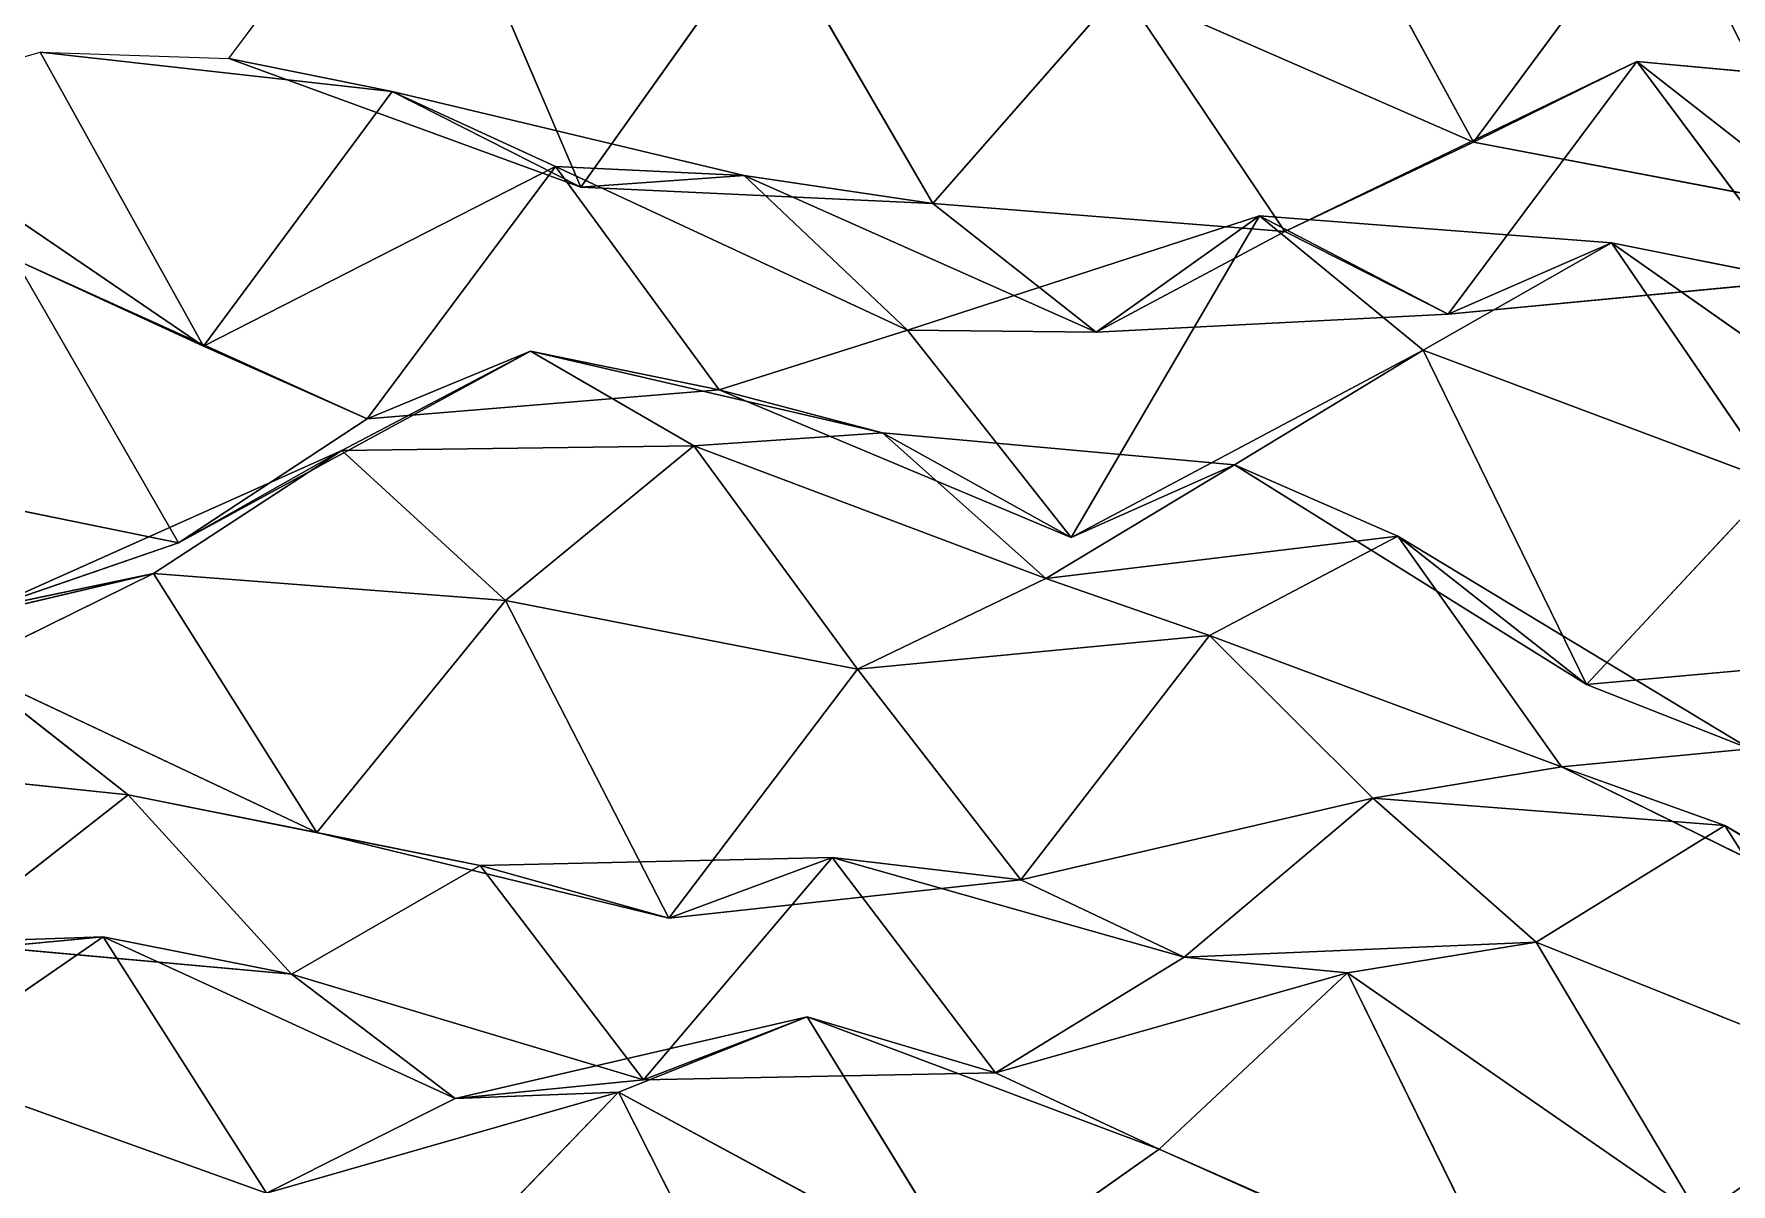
# Model space of a CAD drawing. Header units: metres. Extents: x -3703 to 431, y -1555 to 134.
# Drawn here: x -604.2 to -483.4, y -243.1 to -161.3 of the extents above; entities that cross this region are included whole.
import ezdxf

# ---------------------------------------------------------------- set-up
doc = ezdxf.new("R2010")
doc.units = ezdxf.units.M

msp = doc.modelspace()

# ---------------------------------------------------------------- linework, layer by layer
for p, q in [((-590.32196, -163.08115, -1631.5914), (-576.9055, -145.09955, -1608.1168)), ((-576.9055, -145.09955, -1608.1168), (-565.278, -172.23044, -1642.3768)), ((-565.278, -172.23044, -1642.3768), (-576.9055, -145.09955, -1608.1168)), ((-513.4012, -147.65225, -1605.713), (-501.77365, -169.03683, -1641.2579)), ((-501.77365, -169.03683, -1641.2579), (-513.4012, -147.65225, -1605.713)), ((-488.35727, -150.92383, -1617.8126), (-501.77365, -169.03683, -1641.2579)), ((-501.77365, -169.03683, -1641.2579), (-488.35727, -150.92383, -1617.8126)), ((-551.8616, -153.39157, -1619.0939), (-565.278, -172.23044, -1642.3768)), ((-565.278, -172.23044, -1642.3768), (-551.8616, -153.39157, -1619.0939)), ((-551.8616, -153.39157, -1619.0939), (-540.234, -173.4068, -1654.945)), ((-540.234, -173.4068, -1654.945), (-551.8616, -153.39157, -1619.0939)), ((-526.81757, -158.08621, -1630.8754), (-540.234, -173.4068, -1654.945)), ((-540.234, -173.4068, -1654.945), (-526.81757, -158.08621, -1630.8754)), ((-501.77365, -169.03683, -1641.2579), (-526.81757, -158.08621, -1630.8754)), ((-526.81757, -158.08621, -1630.8754), (-515.19006, -175.3844, -1667.334)), ((-515.19006, -175.3844, -1667.334), (-526.81757, -158.08621, -1630.8754)), ((-526.81757, -158.08621, -1630.8754), (-501.77365, -169.03683, -1641.2579)), ((-617.1548, -166.50409, -1685.817), (-603.73834, -162.63156, -1659.1875)), ((-578.6944, -165.42603, -1671.3938), (-603.73834, -162.63156, -1659.1875)), ((-603.73834, -162.63156, -1659.1875), (-590.32196, -163.08115, -1631.5914)), ((-603.73834, -162.63156, -1659.1875), (-592.11084, -183.55688, -1694.8351)), ((-592.11084, -183.55688, -1694.8351), (-603.73834, -162.63156, -1659.1875)), ((-603.73834, -162.63156, -1659.1875), (-578.6944, -165.42603, -1671.3938)), ((-565.278, -172.23044, -1642.3768), (-590.32196, -163.08115, -1631.5914)), ((-590.32196, -163.08115, -1631.5914), (-578.6944, -165.42603, -1671.3938)), ((-578.6944, -165.42603, -1671.3938), (-590.32196, -163.08115, -1631.5914)), ((-590.32196, -163.08115, -1631.5914), (-565.278, -172.23044, -1642.3768)), ((-490.14615, -163.2893, -1682.8698), (-515.19006, -175.3844, -1667.334)), ((-515.19006, -175.3844, -1667.334), (-490.14615, -163.2893, -1682.8698)), ((-490.14615, -163.2893, -1682.8698), (-503.56253, -181.27454, -1706.3436)), ((-503.56253, -181.27454, -1706.3436), (-490.14615, -163.2893, -1682.8698)), ((-501.77365, -169.03683, -1641.2579), (-490.14615, -163.2893, -1682.8698)), ((-490.14615, -163.2893, -1682.8698), (-501.77365, -169.03683, -1641.2579)), ((-476.7297, -173.78812, -1653.0267), (-490.14615, -163.2893, -1682.8698)), ((-465.1022, -165.6175, -1695.1804), (-490.14615, -163.2893, -1682.8698)), ((-490.14615, -163.2893, -1682.8698), (-476.7297, -173.78812, -1653.0267)), ((-490.14615, -163.2893, -1682.8698), (-478.5186, -178.88632, -1719.7089)), ((-478.5186, -178.88632, -1719.7089), (-490.14615, -163.2893, -1682.8698)), ((-490.14615, -163.2893, -1682.8698), (-465.1022, -165.6175, -1695.1804)), ((-592.11084, -183.55688, -1694.8351), (-617.1548, -166.50409, -1685.817)), ((-617.1548, -166.50409, -1685.817), (-592.11084, -183.55688, -1694.8351)), ((-578.6944, -165.42603, -1671.3938), (-592.11084, -183.55688, -1694.8351)), ((-592.11084, -183.55688, -1694.8351), (-578.6944, -165.42603, -1671.3938)), ((-565.278, -172.23044, -1642.3768), (-578.6944, -165.42603, -1671.3938)), ((-553.6504, -171.4154, -1682.8857), (-578.6944, -165.42603, -1671.3938)), ((-578.6944, -165.42603, -1671.3938), (-565.278, -172.23044, -1642.3768)), ((-578.6944, -165.42603, -1671.3938), (-567.06683, -170.76608, -1710.5264)), ((-567.06683, -170.76608, -1710.5264), (-578.6944, -165.42603, -1671.3938)), ((-578.6944, -165.42603, -1671.3938), (-553.6504, -171.4154, -1682.8857)), ((-501.77365, -169.03683, -1641.2579), (-515.19006, -175.3844, -1667.334)), ((-515.19006, -175.3844, -1667.334), (-501.77365, -169.03683, -1641.2579)), ((-476.7297, -173.78812, -1653.0267), (-501.77365, -169.03683, -1641.2579)), ((-501.77365, -169.03683, -1641.2579), (-476.7297, -173.78812, -1653.0267)), ((-567.06683, -170.76608, -1710.5264), (-592.11084, -183.55688, -1694.8351)), ((-592.11084, -183.55688, -1694.8351), (-567.06683, -170.76608, -1710.5264)), ((-567.06683, -170.76608, -1710.5264), (-580.4832, -188.72229, -1734.0067)), ((-580.4832, -188.72229, -1734.0067), (-567.06683, -170.76608, -1710.5264)), ((-553.6504, -171.4154, -1682.8857), (-567.06683, -170.76608, -1710.5264)), ((-542.0229, -182.4112, -1720.7537), (-567.06683, -170.76608, -1710.5264)), ((-567.06683, -170.76608, -1710.5264), (-553.6504, -171.4154, -1682.8857)), ((-567.06683, -170.76608, -1710.5264), (-555.4393, -186.65482, -1747.3003)), ((-555.4393, -186.65482, -1747.3003), (-567.06683, -170.76608, -1710.5264)), ((-567.06683, -170.76608, -1710.5264), (-542.0229, -182.4112, -1720.7537)), ((-565.278, -172.23044, -1642.3768), (-553.6504, -171.4154, -1682.8857)), ((-553.6504, -171.4154, -1682.8857), (-565.278, -172.23044, -1642.3768)), ((-540.234, -173.4068, -1654.945), (-553.6504, -171.4154, -1682.8857)), ((-528.60645, -182.5422, -1693.2289), (-553.6504, -171.4154, -1682.8857)), ((-553.6504, -171.4154, -1682.8857), (-540.234, -173.4068, -1654.945)), ((-553.6504, -171.4154, -1682.8857), (-542.0229, -182.4112, -1720.7537)), ((-542.0229, -182.4112, -1720.7537), (-553.6504, -171.4154, -1682.8857)), ((-553.6504, -171.4154, -1682.8857), (-528.60645, -182.5422, -1693.2289)), ((-540.234, -173.4068, -1654.945), (-565.278, -172.23044, -1642.3768)), ((-565.278, -172.23044, -1642.3768), (-540.234, -173.4068, -1654.945)), ((-515.19006, -175.3844, -1667.334), (-540.234, -173.4068, -1654.945)), ((-540.234, -173.4068, -1654.945), (-528.60645, -182.5422, -1693.2289)), ((-528.60645, -182.5422, -1693.2289), (-540.234, -173.4068, -1654.945)), ((-540.234, -173.4068, -1654.945), (-515.19006, -175.3844, -1667.334)), ((-516.97894, -174.2825, -1735.4026), (-542.0229, -182.4112, -1720.7537)), ((-542.0229, -182.4112, -1720.7537), (-516.97894, -174.2825, -1735.4026)), ((-516.97894, -174.2825, -1735.4026), (-530.3953, -197.14886, -1757.7849)), ((-530.3953, -197.14886, -1757.7849), (-516.97894, -174.2825, -1735.4026)), ((-528.60645, -182.5422, -1693.2289), (-516.97894, -174.2825, -1735.4026)), ((-516.97894, -174.2825, -1735.4026), (-528.60645, -182.5422, -1693.2289)), ((-503.56253, -181.27454, -1706.3436), (-516.97894, -174.2825, -1735.4026)), ((-491.93503, -176.20654, -1747.8035), (-516.97894, -174.2825, -1735.4026)), ((-516.97894, -174.2825, -1735.4026), (-503.56253, -181.27454, -1706.3436)), ((-516.97894, -174.2825, -1735.4026), (-505.3514, -183.83063, -1773.5942)), ((-505.3514, -183.83063, -1773.5942), (-516.97894, -174.2825, -1735.4026)), ((-516.97894, -174.2825, -1735.4026), (-491.93503, -176.20654, -1747.8035)), ((-515.19006, -175.3844, -1667.334), (-528.60645, -182.5422, -1693.2289)), ((-528.60645, -182.5422, -1693.2289), (-515.19006, -175.3844, -1667.334)), ((-515.19006, -175.3844, -1667.334), (-503.56253, -181.27454, -1706.3436)), ((-503.56253, -181.27454, -1706.3436), (-515.19006, -175.3844, -1667.334)), ((-491.93503, -176.20654, -1747.8035), (-505.3514, -183.83063, -1773.5942)), ((-505.3514, -183.83063, -1773.5942), (-491.93503, -176.20654, -1747.8035)), ((-503.56253, -181.27454, -1706.3436), (-491.93503, -176.20654, -1747.8035)), ((-491.93503, -176.20654, -1747.8035), (-503.56253, -181.27454, -1706.3436)), ((-478.5186, -178.88632, -1719.7089), (-491.93503, -176.20654, -1747.8035)), ((-466.89102, -193.79083, -1756.7028), (-491.93503, -176.20654, -1747.8035)), ((-491.93503, -176.20654, -1747.8035), (-478.5186, -178.88632, -1719.7089)), ((-491.93503, -176.20654, -1747.8035), (-480.3074, -193.21808, -1784.3263)), ((-480.3074, -193.21808, -1784.3263), (-491.93503, -176.20654, -1747.8035)), ((-491.93503, -176.20654, -1747.8035), (-466.89102, -193.79083, -1756.7028)), ((-592.11084, -183.55688, -1694.8351), (-605.5272, -177.39243, -1723.709)), ((-580.4832, -188.72229, -1734.0067), (-605.5272, -177.39243, -1723.709)), ((-605.5272, -177.39243, -1723.709), (-592.11084, -183.55688, -1694.8351)), ((-605.5272, -177.39243, -1723.709), (-593.89966, -197.5405, -1759.5304)), ((-593.89966, -197.5405, -1759.5304), (-605.5272, -177.39243, -1723.709)), ((-605.5272, -177.39243, -1723.709), (-580.4832, -188.72229, -1734.0067)), ((-478.5186, -178.88632, -1719.7089), (-503.56253, -181.27454, -1706.3436)), ((-503.56253, -181.27454, -1706.3436), (-478.5186, -178.88632, -1719.7089)), ((-503.56253, -181.27454, -1706.3436), (-528.60645, -182.5422, -1693.2289)), ((-528.60645, -182.5422, -1693.2289), (-503.56253, -181.27454, -1706.3436)), ((-542.0229, -182.4112, -1720.7537), (-555.4393, -186.65482, -1747.3003)), ((-555.4393, -186.65482, -1747.3003), (-542.0229, -182.4112, -1720.7537)), ((-528.60645, -182.5422, -1693.2289), (-542.0229, -182.4112, -1720.7537)), ((-542.0229, -182.4112, -1720.7537), (-528.60645, -182.5422, -1693.2289)), ((-542.0229, -182.4112, -1720.7537), (-530.3953, -197.14886, -1757.7849)), ((-530.3953, -197.14886, -1757.7849), (-542.0229, -182.4112, -1720.7537)), ((-568.8557, -183.90216, -1775.4113), (-593.89966, -197.5405, -1759.5304)), ((-593.89966, -197.5405, -1759.5304), (-568.8557, -183.90216, -1775.4113)), ((-592.11084, -183.55688, -1694.8351), (-580.4832, -188.72229, -1734.0067)), ((-580.4832, -188.72229, -1734.0067), (-592.11084, -183.55688, -1694.8351)), ((-568.8557, -183.90216, -1775.4113), (-582.2721, -190.98044, -1801.324)), ((-582.2721, -190.98044, -1801.324), (-568.8557, -183.90216, -1775.4113)), ((-580.4832, -188.72229, -1734.0067), (-568.8557, -183.90216, -1775.4113)), ((-568.8557, -183.90216, -1775.4113), (-580.4832, -188.72229, -1734.0067)), ((-555.4393, -186.65482, -1747.3003), (-568.8557, -183.90216, -1775.4113)), ((-543.81177, -189.71155, -1786.9435), (-568.8557, -183.90216, -1775.4113)), ((-568.8557, -183.90216, -1775.4113), (-555.4393, -186.65482, -1747.3003)), ((-568.8557, -183.90216, -1775.4113), (-557.22815, -190.6395, -1814.2314)), ((-557.22815, -190.6395, -1814.2314), (-568.8557, -183.90216, -1775.4113)), ((-568.8557, -183.90216, -1775.4113), (-543.81177, -189.71155, -1786.9435)), ((-505.3514, -183.83063, -1773.5942), (-530.3953, -197.14886, -1757.7849)), ((-530.3953, -197.14886, -1757.7849), (-505.3514, -183.83063, -1773.5942)), ((-505.3514, -183.83063, -1773.5942), (-518.7678, -191.99728, -1799.2635)), ((-518.7678, -191.99728, -1799.2635), (-505.3514, -183.83063, -1773.5942)), ((-480.3074, -193.21808, -1784.3263), (-505.3514, -183.83063, -1773.5942)), ((-505.3514, -183.83063, -1773.5942), (-493.72385, -207.61407, -1808.6028)), ((-493.72385, -207.61407, -1808.6028), (-505.3514, -183.83063, -1773.5942)), ((-505.3514, -183.83063, -1773.5942), (-480.3074, -193.21808, -1784.3263)), ((-555.4393, -186.65482, -1747.3003), (-580.4832, -188.72229, -1734.0067)), ((-580.4832, -188.72229, -1734.0067), (-555.4393, -186.65482, -1747.3003)), ((-530.3953, -197.14886, -1757.7849), (-555.4393, -186.65482, -1747.3003)), ((-555.4393, -186.65482, -1747.3003), (-543.81177, -189.71155, -1786.9435)), ((-543.81177, -189.71155, -1786.9435), (-555.4393, -186.65482, -1747.3003)), ((-555.4393, -186.65482, -1747.3003), (-530.3953, -197.14886, -1757.7849)), ((-580.4832, -188.72229, -1734.0067), (-593.89966, -197.5405, -1759.5304)), ((-593.89966, -197.5405, -1759.5304), (-580.4832, -188.72229, -1734.0067)), ((-557.22815, -190.6395, -1814.2314), (-582.2721, -190.98044, -1801.324)), ((-582.2721, -190.98044, -1801.324), (-557.22815, -190.6395, -1814.2314)), ((-557.22815, -190.6395, -1814.2314), (-570.6446, -201.64243, -1839.2665)), ((-570.6446, -201.64243, -1839.2665), (-557.22815, -190.6395, -1814.2314)), ((-543.81177, -189.71155, -1786.9435), (-557.22815, -190.6395, -1814.2314)), ((-557.22815, -190.6395, -1814.2314), (-543.81177, -189.71155, -1786.9435)), ((-532.1842, -200.06479, -1824.9551), (-557.22815, -190.6395, -1814.2314)), ((-557.22815, -190.6395, -1814.2314), (-545.60065, -206.53415, -1851.0039)), ((-545.60065, -206.53415, -1851.0039), (-557.22815, -190.6395, -1814.2314)), ((-557.22815, -190.6395, -1814.2314), (-532.1842, -200.06479, -1824.9551)), ((-530.3953, -197.14886, -1757.7849), (-543.81177, -189.71155, -1786.9435)), ((-518.7678, -191.99728, -1799.2635), (-543.81177, -189.71155, -1786.9435)), ((-543.81177, -189.71155, -1786.9435), (-530.3953, -197.14886, -1757.7849)), ((-543.81177, -189.71155, -1786.9435), (-532.1842, -200.06479, -1824.9551)), ((-532.1842, -200.06479, -1824.9551), (-543.81177, -189.71155, -1786.9435)), ((-543.81177, -189.71155, -1786.9435), (-518.7678, -191.99728, -1799.2635)), ((-582.2721, -190.98044, -1801.324), (-607.31604, -202.15347, -1785.9944)), ((-607.31604, -202.15347, -1785.9944), (-582.2721, -190.98044, -1801.324)), ((-582.2721, -190.98044, -1801.324), (-595.68854, -199.71817, -1826.8656)), ((-595.68854, -199.71817, -1826.8656), (-582.2721, -190.98044, -1801.324)), ((-593.89966, -197.5405, -1759.5304), (-582.2721, -190.98044, -1801.324)), ((-582.2721, -190.98044, -1801.324), (-593.89966, -197.5405, -1759.5304)), ((-582.2721, -190.98044, -1801.324), (-570.6446, -201.64243, -1839.2665)), ((-570.6446, -201.64243, -1839.2665), (-582.2721, -190.98044, -1801.324)), ((-593.89966, -197.5405, -1759.5304), (-618.94366, -192.43411, -1747.8411)), ((-618.94366, -192.43411, -1747.8411), (-593.89966, -197.5405, -1759.5304)), ((-518.7678, -191.99728, -1799.2635), (-532.1842, -200.06479, -1824.9551)), ((-532.1842, -200.06479, -1824.9551), (-518.7678, -191.99728, -1799.2635)), ((-530.3953, -197.14886, -1757.7849), (-518.7678, -191.99728, -1799.2635)), ((-518.7678, -191.99728, -1799.2635), (-530.3953, -197.14886, -1757.7849)), ((-493.72385, -207.61407, -1808.6028), (-518.7678, -191.99728, -1799.2635)), ((-518.7678, -191.99728, -1799.2635), (-507.14023, -197.0676, -1838.4564)), ((-507.14023, -197.0676, -1838.4564), (-518.7678, -191.99728, -1799.2635)), ((-518.7678, -191.99728, -1799.2635), (-493.72385, -207.61407, -1808.6028)), ((-480.3074, -193.21808, -1784.3263), (-493.72385, -207.61407, -1808.6028)), ((-493.72385, -207.61407, -1808.6028), (-480.3074, -193.21808, -1784.3263)), ((-593.89966, -197.5405, -1759.5304), (-607.31604, -202.15347, -1785.9944)), ((-607.31604, -202.15347, -1785.9944), (-593.89966, -197.5405, -1759.5304)), ((-507.14023, -197.0676, -1838.4564), (-532.1842, -200.06479, -1824.9551)), ((-532.1842, -200.06479, -1824.9551), (-507.14023, -197.0676, -1838.4564)), ((-507.14023, -197.0676, -1838.4564), (-520.55664, -204.13629, -1864.3713)), ((-520.55664, -204.13629, -1864.3713), (-507.14023, -197.0676, -1838.4564)), ((-493.72385, -207.61407, -1808.6028), (-507.14023, -197.0676, -1838.4564)), ((-482.09628, -212.18515, -1847.9072), (-507.14023, -197.0676, -1838.4564)), ((-507.14023, -197.0676, -1838.4564), (-493.72385, -207.61407, -1808.6028)), ((-507.14023, -197.0676, -1838.4564), (-495.51273, -213.48068, -1875.113)), ((-495.51273, -213.48068, -1875.113), (-507.14023, -197.0676, -1838.4564)), ((-507.14023, -197.0676, -1838.4564), (-482.09628, -212.18515, -1847.9072)), ((-595.68854, -199.71817, -1826.8656), (-620.7325, -205.6243, -1812.7137)), ((-620.7325, -205.6243, -1812.7137), (-595.68854, -199.71817, -1826.8656)), ((-595.68854, -199.71817, -1826.8656), (-609.1049, -206.34152, -1852.88)), ((-609.1049, -206.34152, -1852.88), (-595.68854, -199.71817, -1826.8656)), ((-607.31604, -202.15347, -1785.9944), (-595.68854, -199.71817, -1826.8656)), ((-595.68854, -199.71817, -1826.8656), (-607.31604, -202.15347, -1785.9944)), ((-570.6446, -201.64243, -1839.2665), (-595.68854, -199.71817, -1826.8656)), ((-595.68854, -199.71817, -1826.8656), (-584.061, -218.14474, -1863.072)), ((-584.061, -218.14474, -1863.072), (-595.68854, -199.71817, -1826.8656)), ((-595.68854, -199.71817, -1826.8656), (-570.6446, -201.64243, -1839.2665)), ((-532.1842, -200.06479, -1824.9551), (-545.60065, -206.53415, -1851.0039)), ((-545.60065, -206.53415, -1851.0039), (-532.1842, -200.06479, -1824.9551)), ((-532.1842, -200.06479, -1824.9551), (-520.55664, -204.13629, -1864.3713)), ((-520.55664, -204.13629, -1864.3713), (-532.1842, -200.06479, -1824.9551)), ((-570.6446, -201.64243, -1839.2665), (-584.061, -218.14474, -1863.072)), ((-584.061, -218.14474, -1863.072), (-570.6446, -201.64243, -1839.2665)), ((-545.60065, -206.53415, -1851.0039), (-570.6446, -201.64243, -1839.2665)), ((-570.6446, -201.64243, -1839.2665), (-559.017, -224.24545, -1874.5391)), ((-559.017, -224.24545, -1874.5391), (-570.6446, -201.64243, -1839.2665)), ((-570.6446, -201.64243, -1839.2665), (-545.60065, -206.53415, -1851.0039)), ((-520.55664, -204.13629, -1864.3713), (-545.60065, -206.53415, -1851.0039)), ((-545.60065, -206.53415, -1851.0039), (-520.55664, -204.13629, -1864.3713)), ((-520.55664, -204.13629, -1864.3713), (-533.973, -221.51175, -1887.9816)), ((-533.973, -221.51175, -1887.9816), (-520.55664, -204.13629, -1864.3713)), ((-495.51273, -213.48068, -1875.113), (-520.55664, -204.13629, -1864.3713)), ((-520.55664, -204.13629, -1864.3713), (-508.9291, -215.7038, -1902.1115)), ((-508.9291, -215.7038, -1902.1115), (-520.55664, -204.13629, -1864.3713)), ((-520.55664, -204.13629, -1864.3713), (-495.51273, -213.48068, -1875.113)), ((-584.061, -218.14474, -1863.072), (-609.1049, -206.34152, -1852.88)), ((-609.1049, -206.34152, -1852.88), (-597.47736, -215.46121, -1891.1675)), ((-597.47736, -215.46121, -1891.1675), (-609.1049, -206.34152, -1852.88)), ((-609.1049, -206.34152, -1852.88), (-584.061, -218.14474, -1863.072)), ((-468.6799, -205.35654, -1821.9387), (-493.72385, -207.61407, -1808.6028)), ((-493.72385, -207.61407, -1808.6028), (-468.6799, -205.35654, -1821.9387)), ((-545.60065, -206.53415, -1851.0039), (-559.017, -224.24545, -1874.5391)), ((-559.017, -224.24545, -1874.5391), (-545.60065, -206.53415, -1851.0039)), ((-545.60065, -206.53415, -1851.0039), (-533.973, -221.51175, -1887.9816)), ((-533.973, -221.51175, -1887.9816), (-545.60065, -206.53415, -1851.0039)), ((-493.72385, -207.61407, -1808.6028), (-482.09628, -212.18515, -1847.9072)), ((-482.09628, -212.18515, -1847.9072), (-493.72385, -207.61407, -1808.6028)), ((-482.09628, -212.18515, -1847.9072), (-495.51273, -213.48068, -1875.113)), ((-495.51273, -213.48068, -1875.113), (-482.09628, -212.18515, -1847.9072)), ((-597.47736, -215.46121, -1891.1675), (-622.5213, -212.83606, -1878.9232)), ((-622.5213, -212.83606, -1878.9232), (-597.47736, -215.46121, -1891.1675)), ((-495.51273, -213.48068, -1875.113), (-508.9291, -215.7038, -1902.1115)), ((-508.9291, -215.7038, -1902.1115), (-495.51273, -213.48068, -1875.113)), ((-470.46878, -225.78458, -1885.193), (-495.51273, -213.48068, -1875.113)), ((-495.51273, -213.48068, -1875.113), (-483.88516, -217.65387, -1914.5066)), ((-483.88516, -217.65387, -1914.5066), (-495.51273, -213.48068, -1875.113)), ((-495.51273, -213.48068, -1875.113), (-470.46878, -225.78458, -1885.193)), ((-597.47736, -215.46121, -1891.1675), (-610.8938, -225.95703, -1916.3159)), ((-610.8938, -225.95703, -1916.3159), (-597.47736, -215.46121, -1891.1675)), ((-584.061, -218.14474, -1863.072), (-597.47736, -215.46121, -1891.1675)), ((-572.4334, -220.48868, -1902.8745), (-597.47736, -215.46121, -1891.1675)), ((-597.47736, -215.46121, -1891.1675), (-584.061, -218.14474, -1863.072)), ((-597.47736, -215.46121, -1891.1675), (-585.84985, -228.21506, -1928.6422)), ((-585.84985, -228.21506, -1928.6422), (-597.47736, -215.46121, -1891.1675)), ((-597.47736, -215.46121, -1891.1675), (-572.4334, -220.48868, -1902.8745)), ((-508.9291, -215.7038, -1902.1115), (-533.973, -221.51175, -1887.9816)), ((-533.973, -221.51175, -1887.9816), (-508.9291, -215.7038, -1902.1115)), ((-508.9291, -215.7038, -1902.1115), (-522.34546, -227.00632, -1927.0796)), ((-522.34546, -227.00632, -1927.0796), (-508.9291, -215.7038, -1902.1115)), ((-483.88516, -217.65387, -1914.5066), (-508.9291, -215.7038, -1902.1115)), ((-508.9291, -215.7038, -1902.1115), (-497.30154, -225.93582, -1940.1501)), ((-497.30154, -225.93582, -1940.1501), (-508.9291, -215.7038, -1902.1115)), ((-508.9291, -215.7038, -1902.1115), (-483.88516, -217.65387, -1914.5066)), ((-559.017, -224.24545, -1874.5391), (-584.061, -218.14474, -1863.072)), ((-584.061, -218.14474, -1863.072), (-572.4334, -220.48868, -1902.8745)), ((-572.4334, -220.48868, -1902.8745), (-584.061, -218.14474, -1863.072)), ((-584.061, -218.14474, -1863.072), (-559.017, -224.24545, -1874.5391)), ((-483.88516, -217.65387, -1914.5066), (-497.30154, -225.93582, -1940.1501)), ((-497.30154, -225.93582, -1940.1501), (-483.88516, -217.65387, -1914.5066)), ((-470.46878, -225.78458, -1885.193), (-483.88516, -217.65387, -1914.5066)), ((-458.84122, -232.26126, -1924.0715), (-483.88516, -217.65387, -1914.5066)), ((-483.88516, -217.65387, -1914.5066), (-470.46878, -225.78458, -1885.193)), ((-483.88516, -217.65387, -1914.5066), (-472.2576, -235.99786, -1950.7314)), ((-472.2576, -235.99786, -1950.7314), (-483.88516, -217.65387, -1914.5066)), ((-483.88516, -217.65387, -1914.5066), (-458.84122, -232.26126, -1924.0715)), ((-572.4334, -220.48868, -1902.8745), (-585.84985, -228.21506, -1928.6422)), ((-585.84985, -228.21506, -1928.6422), (-572.4334, -220.48868, -1902.8745)), ((-547.3894, -219.92563, -1915.8317), (-572.4334, -220.48868, -1902.8745)), ((-572.4334, -220.48868, -1902.8745), (-547.3894, -219.92563, -1915.8317)), ((-559.017, -224.24545, -1874.5391), (-572.4334, -220.48868, -1902.8745)), ((-572.4334, -220.48868, -1902.8745), (-559.017, -224.24545, -1874.5391)), ((-572.4334, -220.48868, -1902.8745), (-560.80585, -235.73297, -1939.7924)), ((-560.80585, -235.73297, -1939.7924), (-572.4334, -220.48868, -1902.8745)), ((-547.3894, -219.92563, -1915.8317), (-560.80585, -235.73297, -1939.7924)), ((-560.80585, -235.73297, -1939.7924), (-547.3894, -219.92563, -1915.8317)), ((-559.017, -224.24545, -1874.5391), (-547.3894, -219.92563, -1915.8317)), ((-547.3894, -219.92563, -1915.8317), (-559.017, -224.24545, -1874.5391)), ((-533.973, -221.51175, -1887.9816), (-547.3894, -219.92563, -1915.8317)), ((-522.34546, -227.00632, -1927.0796), (-547.3894, -219.92563, -1915.8317)), ((-547.3894, -219.92563, -1915.8317), (-533.973, -221.51175, -1887.9816)), ((-547.3894, -219.92563, -1915.8317), (-535.7619, -235.22482, -1952.7372)), ((-535.7619, -235.22482, -1952.7372), (-547.3894, -219.92563, -1915.8317)), ((-547.3894, -219.92563, -1915.8317), (-522.34546, -227.00632, -1927.0796)), ((-533.973, -221.51175, -1887.9816), (-559.017, -224.24545, -1874.5391)), ((-559.017, -224.24545, -1874.5391), (-533.973, -221.51175, -1887.9816)), ((-533.973, -221.51175, -1887.9816), (-522.34546, -227.00632, -1927.0796)), ((-522.34546, -227.00632, -1927.0796), (-533.973, -221.51175, -1887.9816)), ((-599.26624, -225.5615, -1956.731), (-624.3102, -227.91714, -1943.373)), ((-624.3102, -227.91714, -1943.373), (-599.26624, -225.5615, -1956.731)), ((-599.26624, -225.5615, -1956.731), (-612.6827, -234.81323, -1982.1577)), ((-612.6827, -234.81323, -1982.1577), (-599.26624, -225.5615, -1956.731)), ((-610.8938, -225.95703, -1916.3159), (-599.26624, -225.5615, -1956.731)), ((-599.26624, -225.5615, -1956.731), (-610.8938, -225.95703, -1916.3159)), ((-585.84985, -228.21506, -1928.6422), (-599.26624, -225.5615, -1956.731)), ((-574.2222, -237.06793, -1966.9893), (-599.26624, -225.5615, -1956.731)), ((-599.26624, -225.5615, -1956.731), (-585.84985, -228.21506, -1928.6422)), ((-599.26624, -225.5615, -1956.731), (-587.6387, -243.78973, -1992.9817)), ((-587.6387, -243.78973, -1992.9817), (-599.26624, -225.5615, -1956.731)), ((-599.26624, -225.5615, -1956.731), (-574.2222, -237.06793, -1966.9893)), ((-585.84985, -228.21506, -1928.6422), (-610.8938, -225.95703, -1916.3159)), ((-610.8938, -225.95703, -1916.3159), (-585.84985, -228.21506, -1928.6422)), ((-497.30154, -225.93582, -1940.1501), (-522.34546, -227.00632, -1927.0796)), ((-522.34546, -227.00632, -1927.0796), (-497.30154, -225.93582, -1940.1501)), ((-497.30154, -225.93582, -1940.1501), (-510.718, -228.13239, -1967.1543)), ((-510.718, -228.13239, -1967.1543), (-497.30154, -225.93582, -1940.1501)), ((-472.2576, -235.99786, -1950.7314), (-497.30154, -225.93582, -1940.1501)), ((-497.30154, -225.93582, -1940.1501), (-485.67398, -245.4484, -1976.1135)), ((-485.67398, -245.4484, -1976.1135), (-497.30154, -225.93582, -1940.1501)), ((-497.30154, -225.93582, -1940.1501), (-472.2576, -235.99786, -1950.7314)), ((-522.34546, -227.00632, -1927.0796), (-535.7619, -235.22482, -1952.7372)), ((-535.7619, -235.22482, -1952.7372), (-522.34546, -227.00632, -1927.0796)), ((-510.718, -228.13239, -1967.1543), (-535.7619, -235.22482, -1952.7372)), ((-535.7619, -235.22482, -1952.7372), (-510.718, -228.13239, -1967.1543)), ((-510.718, -228.13239, -1967.1543), (-524.13434, -240.67352, -1991.8455)), ((-524.13434, -240.67352, -1991.8455), (-510.718, -228.13239, -1967.1543)), ((-522.34546, -227.00632, -1927.0796), (-510.718, -228.13239, -1967.1543)), ((-510.718, -228.13239, -1967.1543), (-522.34546, -227.00632, -1927.0796)), ((-485.67398, -245.4484, -1976.1135), (-510.718, -228.13239, -1967.1543)), ((-510.718, -228.13239, -1967.1543), (-499.09036, -251.80838, -2002.1869)), ((-499.09036, -251.80838, -2002.1869), (-510.718, -228.13239, -1967.1543)), ((-510.718, -228.13239, -1967.1543), (-485.67398, -245.4484, -1976.1135)), ((-560.80585, -235.73297, -1939.7924), (-585.84985, -228.21506, -1928.6422)), ((-585.84985, -228.21506, -1928.6422), (-574.2222, -237.06793, -1966.9893)), ((-574.2222, -237.06793, -1966.9893), (-585.84985, -228.21506, -1928.6422)), ((-585.84985, -228.21506, -1928.6422), (-560.80585, -235.73297, -1939.7924)), ((-549.1783, -231.24228, -1981.1232), (-574.2222, -237.06793, -1966.9893)), ((-574.2222, -237.06793, -1966.9893), (-549.1783, -231.24228, -1981.1232)), ((-549.1783, -231.24228, -1981.1232), (-562.5947, -236.62253, -2007.4155)), ((-562.5947, -236.62253, -2007.4155), (-549.1783, -231.24228, -1981.1232)), ((-560.80585, -235.73297, -1939.7924), (-549.1783, -231.24228, -1981.1232)), ((-549.1783, -231.24228, -1981.1232), (-560.80585, -235.73297, -1939.7924)), ((-535.7619, -235.22482, -1952.7372), (-549.1783, -231.24228, -1981.1232)), ((-524.13434, -240.67352, -1991.8455), (-549.1783, -231.24228, -1981.1232)), ((-549.1783, -231.24228, -1981.1232), (-535.7619, -235.22482, -1952.7372)), ((-549.1783, -231.24228, -1981.1232), (-537.5508, -250.13342, -2017.2257)), ((-537.5508, -250.13342, -2017.2257), (-549.1783, -231.24228, -1981.1232)), ((-549.1783, -231.24228, -1981.1232), (-524.13434, -240.67352, -1991.8455)), ((-587.6387, -243.78973, -1992.9817), (-612.6827, -234.81323, -1982.1577)), ((-612.6827, -234.81323, -1982.1577), (-587.6387, -243.78973, -1992.9817)), ((-535.7619, -235.22482, -1952.7372), (-560.80585, -235.73297, -1939.7924)), ((-560.80585, -235.73297, -1939.7924), (-535.7619, -235.22482, -1952.7372)), ((-535.7619, -235.22482, -1952.7372), (-524.13434, -240.67352, -1991.8455)), ((-524.13434, -240.67352, -1991.8455), (-535.7619, -235.22482, -1952.7372)), ((-562.5947, -236.62253, -2007.4155), (-587.6387, -243.78973, -1992.9817)), ((-587.6387, -243.78973, -1992.9817), (-562.5947, -236.62253, -2007.4155)), ((-562.5947, -236.62253, -2007.4155), (-576.0111, -250.50812, -2031.8062)), ((-576.0111, -250.50812, -2031.8062), (-562.5947, -236.62253, -2007.4155)), ((-560.80585, -235.73297, -1939.7924), (-574.2222, -237.06793, -1966.9893)), ((-574.2222, -237.06793, -1966.9893), (-560.80585, -235.73297, -1939.7924)), ((-574.2222, -237.06793, -1966.9893), (-562.5947, -236.62253, -2007.4155)), ((-562.5947, -236.62253, -2007.4155), (-574.2222, -237.06793, -1966.9893)), ((-537.5508, -250.13342, -2017.2257), (-562.5947, -236.62253, -2007.4155)), ((-562.5947, -236.62253, -2007.4155), (-550.96716, -259.58066, -2042.6086)), ((-550.96716, -259.58066, -2042.6086), (-562.5947, -236.62253, -2007.4155)), ((-562.5947, -236.62253, -2007.4155), (-537.5508, -250.13342, -2017.2257)), ((-574.2222, -237.06793, -1966.9893), (-587.6387, -243.78973, -1992.9817)), ((-587.6387, -243.78973, -1992.9817), (-574.2222, -237.06793, -1966.9893)), ((-524.13434, -240.67352, -1991.8455), (-537.5508, -250.13342, -2017.2257)), ((-537.5508, -250.13342, -2017.2257), (-524.13434, -240.67352, -1991.8455)), ((-499.09036, -251.80838, -2002.1869), (-524.13434, -240.67352, -1991.8455)), ((-524.13434, -240.67352, -1991.8455), (-512.50684, -245.79074, -2031.028)), ((-512.50684, -245.79074, -2031.028), (-524.13434, -240.67352, -1991.8455)), ((-524.13434, -240.67352, -1991.8455), (-499.09036, -251.80838, -2002.1869))]:
    msp.add_line(p, q)
for points in [[(-576.9055, -145.09955, -1608.1168), (-565.278, -172.23044, -1642.3768), (-590.32196, -163.08115, -1631.5914), (-590.32184, -163.08104, -1631.5913)], [(-565.278, -172.23044, -1642.3768), (-576.9055, -145.09955, -1608.1168), (-551.8616, -153.39157, -1619.0939), (-551.86145, -153.39146, -1619.0938)], [(-513.4012, -147.65225, -1605.713), (-501.77365, -169.03683, -1641.2579), (-526.81757, -158.08621, -1630.8754), (-526.81744, -158.0861, -1630.8752)], [(-501.77365, -169.03683, -1641.2579), (-513.4012, -147.65225, -1605.713), (-488.35727, -150.92383, -1617.8126), (-488.35718, -150.92372, -1617.8125)], [(-488.35727, -150.92383, -1617.8126), (-476.7297, -173.78812, -1653.0267), (-501.77365, -169.03683, -1641.2579), (-501.77356, -169.03673, -1641.2578)], [(-476.7297, -173.78812, -1653.0267), (-488.35727, -150.92383, -1617.8126), (-463.31332, -157.78162, -1629.1104), (-463.31323, -157.78151, -1629.1102)], [(-551.8616, -153.39157, -1619.0939), (-540.234, -173.4068, -1654.945), (-565.278, -172.23044, -1642.3768), (-565.2779, -172.23033, -1642.3767)], [(-540.234, -173.4068, -1654.945), (-551.8616, -153.39157, -1619.0939), (-526.81757, -158.08621, -1630.8754), (-526.81744, -158.0861, -1630.8752)], [(-526.81757, -158.08621, -1630.8754), (-515.19006, -175.3844, -1667.334), (-540.234, -173.4068, -1654.945), (-540.2339, -173.4067, -1654.9448)], [(-515.19006, -175.3844, -1667.334), (-526.81757, -158.08621, -1630.8754), (-501.77365, -169.03683, -1641.2579), (-501.77356, -169.03673, -1641.2578)], [(-603.73834, -162.63156, -1659.1875), (-592.11084, -183.55688, -1694.8351), (-617.1548, -166.50409, -1685.817), (-617.15466, -166.50398, -1685.8169)], [(-590.32196, -163.08115, -1631.5914), (-578.6944, -165.42603, -1671.3938), (-603.73834, -162.63156, -1659.1875), (-603.7382, -162.63145, -1659.1874)], [(-592.11084, -183.55688, -1694.8351), (-603.73834, -162.63156, -1659.1875), (-578.6944, -165.42603, -1671.3938), (-578.6943, -165.42592, -1671.3937)], [(-578.6944, -165.42603, -1671.3938), (-590.32196, -163.08115, -1631.5914), (-565.278, -172.23044, -1642.3768), (-565.2779, -172.23033, -1642.3767)], [(-503.56253, -181.27454, -1706.3436), (-515.19006, -175.3844, -1667.334), (-490.14615, -163.2893, -1682.8698), (-490.14606, -163.2892, -1682.8696)], [(-501.77365, -169.03683, -1641.2579), (-490.14615, -163.2893, -1682.8698), (-515.19006, -175.3844, -1667.334), (-515.18994, -175.3843, -1667.3339)], [(-490.14615, -163.2893, -1682.8698), (-478.5186, -178.88632, -1719.7089), (-503.56253, -181.27454, -1706.3436), (-503.56244, -181.27443, -1706.3435)], [(-490.14615, -163.2893, -1682.8698), (-501.77365, -169.03683, -1641.2579), (-476.7297, -173.78812, -1653.0267), (-476.7296, -173.78801, -1653.0266)], [(-476.7297, -173.78812, -1653.0267), (-465.1022, -165.6175, -1695.1804), (-490.14615, -163.2893, -1682.8698), (-490.14606, -163.2892, -1682.8696)], [(-478.5186, -178.88632, -1719.7089), (-490.14615, -163.2893, -1682.8698), (-465.1022, -165.6175, -1695.1804), (-465.1021, -165.61739, -1695.1803)], [(-605.5272, -177.39243, -1723.709), (-617.1548, -166.50409, -1685.817), (-592.11084, -183.55688, -1694.8351), (-592.1107, -183.55678, -1694.835)], [(-578.6944, -165.42603, -1671.3938), (-567.06683, -170.76608, -1710.5264), (-592.11084, -183.55688, -1694.8351), (-592.1107, -183.55678, -1694.835)], [(-565.278, -172.23044, -1642.3768), (-553.6504, -171.4154, -1682.8857), (-578.6944, -165.42603, -1671.3938), (-578.6943, -165.42592, -1671.3937)], [(-567.06683, -170.76608, -1710.5264), (-578.6944, -165.42603, -1671.3938), (-553.6504, -171.4154, -1682.8857), (-553.65027, -171.4153, -1682.8856)], [(-580.4832, -188.72229, -1734.0067), (-592.11084, -183.55688, -1694.8351), (-567.06683, -170.76608, -1710.5264), (-567.0667, -170.76598, -1710.5262)], [(-567.06683, -170.76608, -1710.5264), (-555.4393, -186.65482, -1747.3003), (-580.4832, -188.72229, -1734.0067), (-580.4831, -188.72218, -1734.0066)], [(-553.6504, -171.4154, -1682.8857), (-542.0229, -182.4112, -1720.7537), (-567.06683, -170.76608, -1710.5264), (-567.0667, -170.76598, -1710.5262)], [(-555.4393, -186.65482, -1747.3003), (-567.06683, -170.76608, -1710.5264), (-542.0229, -182.4112, -1720.7537), (-542.02277, -182.41109, -1720.7535)], [(-553.6504, -171.4154, -1682.8857), (-565.278, -172.23044, -1642.3768), (-540.234, -173.4068, -1654.945), (-540.2339, -173.4067, -1654.9448)], [(-540.234, -173.4068, -1654.945), (-528.60645, -182.5422, -1693.2289), (-553.6504, -171.4154, -1682.8857), (-553.65027, -171.4153, -1682.8856)], [(-542.0229, -182.4112, -1720.7537), (-553.6504, -171.4154, -1682.8857), (-528.60645, -182.5422, -1693.2289), (-528.6063, -182.5421, -1693.2288)], [(-528.60645, -182.5422, -1693.2289), (-540.234, -173.4068, -1654.945), (-515.19006, -175.3844, -1667.334), (-515.18994, -175.3843, -1667.3339)], [(-530.3953, -197.14886, -1757.7849), (-542.0229, -182.4112, -1720.7537), (-516.97894, -174.2825, -1735.4026), (-516.9788, -174.2824, -1735.4025)], [(-528.60645, -182.5422, -1693.2289), (-516.97894, -174.2825, -1735.4026), (-542.0229, -182.4112, -1720.7537), (-542.02277, -182.41109, -1720.7535)], [(-516.97894, -174.2825, -1735.4026), (-505.3514, -183.83063, -1773.5942), (-530.3953, -197.14886, -1757.7849), (-530.3952, -197.14876, -1757.7848)], [(-516.97894, -174.2825, -1735.4026), (-528.60645, -182.5422, -1693.2289), (-503.56253, -181.27454, -1706.3436), (-503.56244, -181.27443, -1706.3435)], [(-503.56253, -181.27454, -1706.3436), (-491.93503, -176.20654, -1747.8035), (-516.97894, -174.2825, -1735.4026), (-516.9788, -174.2824, -1735.4025)], [(-505.3514, -183.83063, -1773.5942), (-516.97894, -174.2825, -1735.4026), (-491.93503, -176.20654, -1747.8035), (-491.93494, -176.20644, -1747.8033)], [(-515.19006, -175.3844, -1667.334), (-503.56253, -181.27454, -1706.3436), (-528.60645, -182.5422, -1693.2289), (-528.6063, -182.5421, -1693.2288)], [(-491.93503, -176.20654, -1747.8035), (-480.3074, -193.21808, -1784.3263), (-505.3514, -183.83063, -1773.5942), (-505.35132, -183.83052, -1773.5941)], [(-491.93503, -176.20654, -1747.8035), (-503.56253, -181.27454, -1706.3436), (-478.5186, -178.88632, -1719.7089), (-478.5185, -178.88622, -1719.7087)], [(-478.5186, -178.88632, -1719.7089), (-466.89102, -193.79083, -1756.7028), (-491.93503, -176.20654, -1747.8035), (-491.93494, -176.20644, -1747.8033)], [(-480.3074, -193.21808, -1784.3263), (-491.93503, -176.20654, -1747.8035), (-466.89102, -193.79083, -1756.7028), (-466.89093, -193.79073, -1756.7026)], [(-605.5272, -177.39243, -1723.709), (-593.89966, -197.5405, -1759.5304), (-618.94366, -192.43411, -1747.8411), (-618.94354, -192.434, -1747.841)], [(-592.11084, -183.55688, -1694.8351), (-580.4832, -188.72229, -1734.0067), (-605.5272, -177.39243, -1723.709), (-605.5271, -177.39232, -1723.7089)], [(-593.89966, -197.5405, -1759.5304), (-605.5272, -177.39243, -1723.709), (-580.4832, -188.72229, -1734.0067), (-580.4831, -188.72218, -1734.0066)], [(-542.0229, -182.4112, -1720.7537), (-530.3953, -197.14886, -1757.7849), (-555.4393, -186.65482, -1747.3003), (-555.43915, -186.65471, -1747.3002)], [(-582.2721, -190.98044, -1801.324), (-593.89966, -197.5405, -1759.5304), (-568.8557, -183.90216, -1775.4113), (-568.8556, -183.90205, -1775.4111)], [(-580.4832, -188.72229, -1734.0067), (-568.8557, -183.90216, -1775.4113), (-593.89966, -197.5405, -1759.5304), (-593.89954, -197.54039, -1759.5303)], [(-568.8557, -183.90216, -1775.4113), (-557.22815, -190.6395, -1814.2314), (-582.2721, -190.98044, -1801.324), (-582.272, -190.98033, -1801.3239)], [(-568.8557, -183.90216, -1775.4113), (-580.4832, -188.72229, -1734.0067), (-555.4393, -186.65482, -1747.3003), (-555.43915, -186.65471, -1747.3002)], [(-555.4393, -186.65482, -1747.3003), (-543.81177, -189.71155, -1786.9435), (-568.8557, -183.90216, -1775.4113), (-568.8556, -183.90205, -1775.4111)], [(-557.22815, -190.6395, -1814.2314), (-568.8557, -183.90216, -1775.4113), (-543.81177, -189.71155, -1786.9435), (-543.81165, -189.71144, -1786.9434)], [(-518.7678, -191.99728, -1799.2635), (-530.3953, -197.14886, -1757.7849), (-505.3514, -183.83063, -1773.5942), (-505.35132, -183.83052, -1773.5941)], [(-505.3514, -183.83063, -1773.5942), (-493.72385, -207.61407, -1808.6028), (-518.7678, -191.99728, -1799.2635), (-518.7677, -191.99718, -1799.2634)], [(-493.72385, -207.61407, -1808.6028), (-505.3514, -183.83063, -1773.5942), (-480.3074, -193.21808, -1784.3263), (-480.3073, -193.21797, -1784.3262)], [(-543.81177, -189.71155, -1786.9435), (-555.4393, -186.65482, -1747.3003), (-530.3953, -197.14886, -1757.7849), (-530.3952, -197.14876, -1757.7848)], [(-570.6446, -201.64243, -1839.2665), (-582.2721, -190.98044, -1801.324), (-557.22815, -190.6395, -1814.2314), (-557.228, -190.63939, -1814.2313)], [(-557.22815, -190.6395, -1814.2314), (-545.60065, -206.53415, -1851.0039), (-570.6446, -201.64243, -1839.2665), (-570.6445, -201.64232, -1839.2664)], [(-543.81177, -189.71155, -1786.9435), (-532.1842, -200.06479, -1824.9551), (-557.22815, -190.6395, -1814.2314), (-557.228, -190.63939, -1814.2313)], [(-545.60065, -206.53415, -1851.0039), (-557.22815, -190.6395, -1814.2314), (-532.1842, -200.06479, -1824.9551), (-532.1841, -200.06468, -1824.955)], [(-530.3953, -197.14886, -1757.7849), (-518.7678, -191.99728, -1799.2635), (-543.81177, -189.71155, -1786.9435), (-543.81165, -189.71144, -1786.9434)], [(-532.1842, -200.06479, -1824.9551), (-543.81177, -189.71155, -1786.9435), (-518.7678, -191.99728, -1799.2635), (-518.7677, -191.99718, -1799.2634)], [(-595.68854, -199.71817, -1826.8656), (-607.31604, -202.15347, -1785.9944), (-582.2721, -190.98044, -1801.324), (-582.272, -190.98033, -1801.3239)], [(-593.89966, -197.5405, -1759.5304), (-582.2721, -190.98044, -1801.324), (-607.31604, -202.15347, -1785.9944), (-607.3159, -202.15337, -1785.9943)], [(-582.2721, -190.98044, -1801.324), (-570.6446, -201.64243, -1839.2665), (-595.68854, -199.71817, -1826.8656), (-595.6884, -199.71806, -1826.8655)], [(-607.31604, -202.15347, -1785.9944), (-618.94366, -192.43411, -1747.8411), (-593.89966, -197.5405, -1759.5304), (-593.89954, -197.54039, -1759.5303)], [(-518.7678, -191.99728, -1799.2635), (-507.14023, -197.0676, -1838.4564), (-532.1842, -200.06479, -1824.9551), (-532.1841, -200.06468, -1824.955)], [(-507.14023, -197.0676, -1838.4564), (-518.7678, -191.99728, -1799.2635), (-493.72385, -207.61407, -1808.6028), (-493.72375, -207.61397, -1808.6027)], [(-480.3074, -193.21808, -1784.3263), (-468.6799, -205.35654, -1821.9387), (-493.72385, -207.61407, -1808.6028), (-493.72375, -207.61397, -1808.6027)], [(-520.55664, -204.13629, -1864.3713), (-532.1842, -200.06479, -1824.9551), (-507.14023, -197.0676, -1838.4564), (-507.14014, -197.06749, -1838.4563)], [(-507.14023, -197.0676, -1838.4564), (-495.51273, -213.48068, -1875.113), (-520.55664, -204.13629, -1864.3713), (-520.5565, -204.13618, -1864.3712)], [(-493.72385, -207.61407, -1808.6028), (-482.09628, -212.18515, -1847.9072), (-507.14023, -197.0676, -1838.4564), (-507.14014, -197.06749, -1838.4563)], [(-495.51273, -213.48068, -1875.113), (-507.14023, -197.0676, -1838.4564), (-482.09628, -212.18515, -1847.9072), (-482.0962, -212.18504, -1847.9071)], [(-609.1049, -206.34152, -1852.88), (-620.7325, -205.6243, -1812.7137), (-595.68854, -199.71817, -1826.8656), (-595.6884, -199.71806, -1826.8655)], [(-607.31604, -202.15347, -1785.9944), (-595.68854, -199.71817, -1826.8656), (-620.7325, -205.6243, -1812.7137), (-620.73236, -205.62419, -1812.7136)], [(-595.68854, -199.71817, -1826.8656), (-584.061, -218.14474, -1863.072), (-609.1049, -206.34152, -1852.88), (-609.1048, -206.34142, -1852.8799)], [(-584.061, -218.14474, -1863.072), (-595.68854, -199.71817, -1826.8656), (-570.6446, -201.64243, -1839.2665), (-570.6445, -201.64232, -1839.2664)], [(-532.1842, -200.06479, -1824.9551), (-520.55664, -204.13629, -1864.3713), (-545.60065, -206.53415, -1851.0039), (-545.6005, -206.53404, -1851.0038)], [(-570.6446, -201.64243, -1839.2665), (-559.017, -224.24545, -1874.5391), (-584.061, -218.14474, -1863.072), (-584.06085, -218.14464, -1863.0719)], [(-559.017, -224.24545, -1874.5391), (-570.6446, -201.64243, -1839.2665), (-545.60065, -206.53415, -1851.0039), (-545.6005, -206.53404, -1851.0038)], [(-533.973, -221.51175, -1887.9816), (-545.60065, -206.53415, -1851.0039), (-520.55664, -204.13629, -1864.3713), (-520.5565, -204.13618, -1864.3712)], [(-520.55664, -204.13629, -1864.3713), (-508.9291, -215.7038, -1902.1115), (-533.973, -221.51175, -1887.9816), (-533.9729, -221.51164, -1887.9814)], [(-508.9291, -215.7038, -1902.1115), (-520.55664, -204.13629, -1864.3713), (-495.51273, -213.48068, -1875.113), (-495.51263, -213.48058, -1875.1129)], [(-609.1049, -206.34152, -1852.88), (-597.47736, -215.46121, -1891.1675), (-622.5213, -212.83606, -1878.9232), (-622.5212, -212.83595, -1878.9231)], [(-597.47736, -215.46121, -1891.1675), (-609.1049, -206.34152, -1852.88), (-584.061, -218.14474, -1863.072), (-584.06085, -218.14464, -1863.0719)], [(-482.09628, -212.18515, -1847.9072), (-493.72385, -207.61407, -1808.6028), (-468.6799, -205.35654, -1821.9387), (-468.6798, -205.35643, -1821.9386)], [(-545.60065, -206.53415, -1851.0039), (-533.973, -221.51175, -1887.9816), (-559.017, -224.24545, -1874.5391), (-559.0169, -224.24535, -1874.539)], [(-482.09628, -212.18515, -1847.9072), (-470.46878, -225.78458, -1885.193), (-495.51273, -213.48068, -1875.113), (-495.51263, -213.48058, -1875.1129)], [(-610.8938, -225.95703, -1916.3159), (-622.5213, -212.83606, -1878.9232), (-597.47736, -215.46121, -1891.1675), (-597.47723, -215.4611, -1891.1674)], [(-495.51273, -213.48068, -1875.113), (-483.88516, -217.65387, -1914.5066), (-508.9291, -215.7038, -1902.1115), (-508.92902, -215.70369, -1902.1113)], [(-483.88516, -217.65387, -1914.5066), (-495.51273, -213.48068, -1875.113), (-470.46878, -225.78458, -1885.193), (-470.4687, -225.78447, -1885.1929)], [(-597.47736, -215.46121, -1891.1675), (-585.84985, -228.21506, -1928.6422), (-610.8938, -225.95703, -1916.3159), (-610.8937, -225.95692, -1916.3158)], [(-584.061, -218.14474, -1863.072), (-572.4334, -220.48868, -1902.8745), (-597.47736, -215.46121, -1891.1675), (-597.47723, -215.4611, -1891.1674)], [(-585.84985, -228.21506, -1928.6422), (-597.47736, -215.46121, -1891.1675), (-572.4334, -220.48868, -1902.8745), (-572.4333, -220.48857, -1902.8744)], [(-522.34546, -227.00632, -1927.0796), (-533.973, -221.51175, -1887.9816), (-508.9291, -215.7038, -1902.1115), (-508.92902, -215.70369, -1902.1113)], [(-508.9291, -215.7038, -1902.1115), (-497.30154, -225.93582, -1940.1501), (-522.34546, -227.00632, -1927.0796), (-522.34534, -227.00621, -1927.0795)], [(-497.30154, -225.93582, -1940.1501), (-508.9291, -215.7038, -1902.1115), (-483.88516, -217.65387, -1914.5066), (-483.88507, -217.65376, -1914.5065)], [(-572.4334, -220.48868, -1902.8745), (-584.061, -218.14474, -1863.072), (-559.017, -224.24545, -1874.5391), (-559.0169, -224.24535, -1874.539)], [(-483.88516, -217.65387, -1914.5066), (-472.2576, -235.99786, -1950.7314), (-497.30154, -225.93582, -1940.1501), (-497.30145, -225.93571, -1940.15)], [(-470.46878, -225.78458, -1885.193), (-458.84122, -232.26126, -1924.0715), (-483.88516, -217.65387, -1914.5066), (-483.88507, -217.65376, -1914.5065)], [(-472.2576, -235.99786, -1950.7314), (-483.88516, -217.65387, -1914.5066), (-458.84122, -232.26126, -1924.0715), (-458.84113, -232.26115, -1924.0714)], [(-572.4334, -220.48868, -1902.8745), (-560.80585, -235.73297, -1939.7924), (-585.84985, -228.21506, -1928.6422), (-585.84973, -228.21495, -1928.6421)], [(-560.80585, -235.73297, -1939.7924), (-572.4334, -220.48868, -1902.8745), (-547.3894, -219.92563, -1915.8317), (-547.3893, -219.92552, -1915.8315)], [(-559.017, -224.24545, -1874.5391), (-547.3894, -219.92563, -1915.8317), (-572.4334, -220.48868, -1902.8745), (-572.4333, -220.48857, -1902.8744)], [(-547.3894, -219.92563, -1915.8317), (-535.7619, -235.22482, -1952.7372), (-560.80585, -235.73297, -1939.7924), (-560.8057, -235.73286, -1939.7922)], [(-547.3894, -219.92563, -1915.8317), (-559.017, -224.24545, -1874.5391), (-533.973, -221.51175, -1887.9816), (-533.9729, -221.51164, -1887.9814)], [(-533.973, -221.51175, -1887.9816), (-522.34546, -227.00632, -1927.0796), (-547.3894, -219.92563, -1915.8317), (-547.3893, -219.92552, -1915.8315)], [(-535.7619, -235.22482, -1952.7372), (-547.3894, -219.92563, -1915.8317), (-522.34546, -227.00632, -1927.0796), (-522.34534, -227.00621, -1927.0795)], [(-612.6827, -234.81323, -1982.1577), (-624.3102, -227.91714, -1943.373), (-599.26624, -225.5615, -1956.731), (-599.2661, -225.56139, -1956.7308)], [(-610.8938, -225.95703, -1916.3159), (-599.26624, -225.5615, -1956.731), (-624.3102, -227.91714, -1943.373), (-624.31006, -227.91704, -1943.3729)], [(-599.26624, -225.5615, -1956.731), (-587.6387, -243.78973, -1992.9817), (-612.6827, -234.81323, -1982.1577), (-612.68256, -234.81313, -1982.1576)], [(-599.26624, -225.5615, -1956.731), (-610.8938, -225.95703, -1916.3159), (-585.84985, -228.21506, -1928.6422), (-585.84973, -228.21495, -1928.6421)], [(-585.84985, -228.21506, -1928.6422), (-574.2222, -237.06793, -1966.9893), (-599.26624, -225.5615, -1956.731), (-599.2661, -225.56139, -1956.7308)], [(-587.6387, -243.78973, -1992.9817), (-599.26624, -225.5615, -1956.731), (-574.2222, -237.06793, -1966.9893), (-574.2221, -237.06783, -1966.9891)], [(-510.718, -228.13239, -1967.1543), (-522.34546, -227.00632, -1927.0796), (-497.30154, -225.93582, -1940.1501), (-497.30145, -225.93571, -1940.15)], [(-497.30154, -225.93582, -1940.1501), (-485.67398, -245.4484, -1976.1135), (-510.718, -228.13239, -1967.1543), (-510.7179, -228.13228, -1967.1542)], [(-485.67398, -245.4484, -1976.1135), (-497.30154, -225.93582, -1940.1501), (-472.2576, -235.99786, -1950.7314), (-472.2575, -235.99776, -1950.7313)], [(-522.34546, -227.00632, -1927.0796), (-510.718, -228.13239, -1967.1543), (-535.7619, -235.22482, -1952.7372), (-535.7618, -235.22472, -1952.737)], [(-524.13434, -240.67352, -1991.8455), (-535.7619, -235.22482, -1952.7372), (-510.718, -228.13239, -1967.1543), (-510.7179, -228.13228, -1967.1542)], [(-510.718, -228.13239, -1967.1543), (-499.09036, -251.80838, -2002.1869), (-524.13434, -240.67352, -1991.8455), (-524.1342, -240.67342, -1991.8453)], [(-499.09036, -251.80838, -2002.1869), (-510.718, -228.13239, -1967.1543), (-485.67398, -245.4484, -1976.1135), (-485.6739, -245.44829, -1976.1134)], [(-574.2222, -237.06793, -1966.9893), (-585.84985, -228.21506, -1928.6422), (-560.80585, -235.73297, -1939.7924), (-560.8057, -235.73286, -1939.7922)], [(-562.5947, -236.62253, -2007.4155), (-574.2222, -237.06793, -1966.9893), (-549.1783, -231.24228, -1981.1232), (-549.17816, -231.24217, -1981.123)], [(-560.80585, -235.73297, -1939.7924), (-549.1783, -231.24228, -1981.1232), (-574.2222, -237.06793, -1966.9893), (-574.2221, -237.06783, -1966.9891)], [(-549.1783, -231.24228, -1981.1232), (-537.5508, -250.13342, -2017.2257), (-562.5947, -236.62253, -2007.4155), (-562.5946, -236.62242, -2007.4154)], [(-549.1783, -231.24228, -1981.1232), (-560.80585, -235.73297, -1939.7924), (-535.7619, -235.22482, -1952.7372), (-535.7618, -235.22472, -1952.737)], [(-535.7619, -235.22482, -1952.7372), (-524.13434, -240.67352, -1991.8455), (-549.1783, -231.24228, -1981.1232), (-549.17816, -231.24217, -1981.123)], [(-537.5508, -250.13342, -2017.2257), (-549.1783, -231.24228, -1981.1232), (-524.13434, -240.67352, -1991.8455), (-524.1342, -240.67342, -1991.8453)], [(-612.6827, -234.81323, -1982.1577), (-601.05505, -254.21042, -2018.1471), (-626.09906, -247.77615, -2006.7546), (-626.09894, -247.77605, -2006.7545)], [(-601.05505, -254.21042, -2018.1471), (-612.6827, -234.81323, -1982.1577), (-587.6387, -243.78973, -1992.9817), (-587.63855, -243.78963, -1992.9816)], [(-474.04642, -243.65488, -2016.8413), (-485.67398, -245.4484, -1976.1135), (-460.63004, -235.0364, -1991.273), (-460.62994, -235.0363, -1991.2728)], [(-472.2576, -235.99786, -1950.7314), (-460.63004, -235.0364, -1991.273), (-485.67398, -245.4484, -1976.1135), (-485.6739, -245.44829, -1976.1134)], [(-576.0111, -250.50812, -2031.8062), (-587.6387, -243.78973, -1992.9817), (-562.5947, -236.62253, -2007.4155), (-562.5946, -236.62242, -2007.4154)], [(-574.2222, -237.06793, -1966.9893), (-562.5947, -236.62253, -2007.4155), (-587.6387, -243.78973, -1992.9817), (-587.63855, -243.78963, -1992.9816)], [(-562.5947, -236.62253, -2007.4155), (-550.96716, -259.58066, -2042.6086), (-576.0111, -250.50812, -2031.8062), (-576.011, -250.50801, -2031.806)], [(-550.96716, -259.58066, -2042.6086), (-562.5947, -236.62253, -2007.4155), (-537.5508, -250.13342, -2017.2257), (-537.55066, -250.13332, -2017.2256)], [(-524.13434, -240.67352, -1991.8455), (-512.50684, -245.79074, -2031.028), (-537.5508, -250.13342, -2017.2257), (-537.55066, -250.13332, -2017.2256)], [(-512.50684, -245.79074, -2031.028), (-524.13434, -240.67352, -1991.8455), (-499.09036, -251.80838, -2002.1869), (-499.09027, -251.80827, -2002.1868)]]:
    msp.add_3dface(points)

doc.saveas('drawing.dxf')
